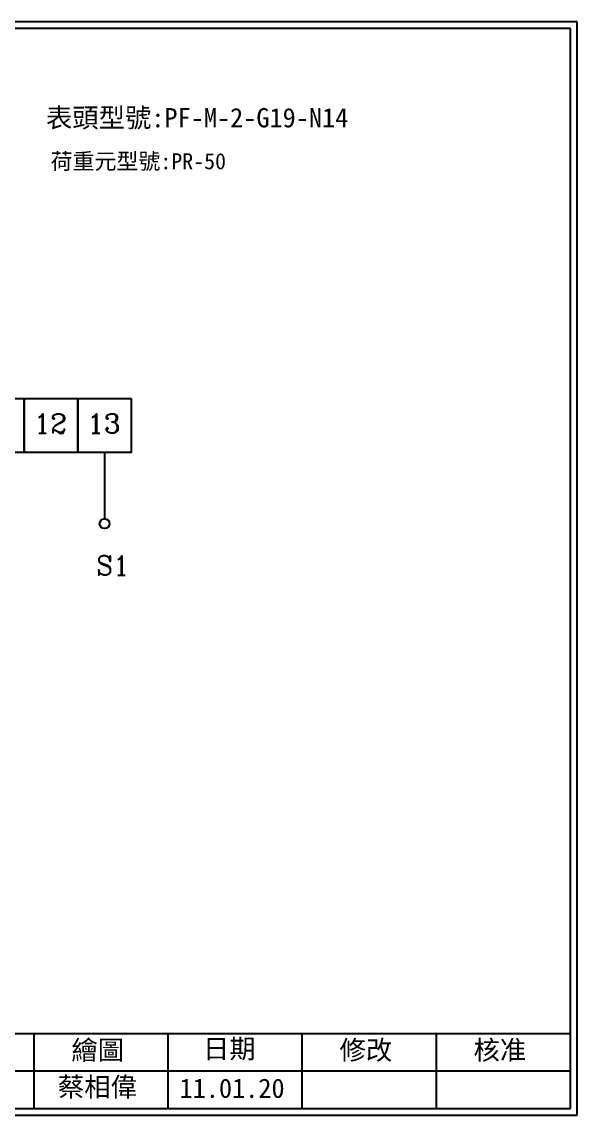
# Model space of a CAD drawing. Extents: x 10 to 297, y 3 to 207.
# Drawn here: x 193.5 to 297, y 3 to 207 of the extents above; entities that cross this region are included whole.
import ezdxf

# ---------------------------------------------------------------- set-up
doc = ezdxf.new("R2010")
doc.units = 0
doc.layers.get('0').update_dxf_attribs({"linetype": 'CONTINUOUS'})
doc.layers.add('圖框層', color=7, linetype='CONTINUOUS')
doc.layers.add('標尺寸層', color=3, linetype='CONTINUOUS')
doc.styles.add('CNS', font='romanc.shx', dxfattribs={"bigfont": 'chineset.shx'})
doc.styles.add('STSL', font='KAIU.TTF')

msp = doc.modelspace()

# ---------------------------------------------------------------- linework, layer by layer
msp.add_line((208.88, 126.66), (208.88, 114.26))
for points in [[(193.88, 136.66), (183.88, 136.66), (183.88, 126.66), (193.88, 126.66)], [(203.88, 136.66), (193.88, 136.66), (193.88, 126.66), (203.88, 126.66)], [(213.88, 136.66), (203.88, 136.66), (203.88, 126.66), (213.88, 126.66)]]:
    msp.add_lwpolyline(points, close=True)
at = {"layer": '圖框層', "color": 7}
for p, q in [((297, 206.97), (10, 206.97)), ((297, 3), (297, 206.97)), ((295.75, 205.72), (11.25, 205.72)), ((295.75, 4.25), (295.75, 205.72)), ((11.25, 18.25), (295.75, 18.25)), ((195.75, 4.25), (195.75, 18.25)), ((220.75, 4.25), (220.75, 18.25)), ((245.75, 4.25), (245.75, 18.25)), ((270.75, 4.25), (270.75, 18.25)), ((145.75, 11.25), (295.75, 11.25)), ((11.25, 4.25), (295.75, 4.25)), ((10, 3), (297, 3))]:
    msp.add_line(p, q, dxfattribs=at)
at = {"layer": '標尺寸層', "color": 7}
msp.add_circle((208.88, 113.34), 0.92, dxfattribs=at)

# ---------------------------------------------------------------- texts
at = {"color": 4, "char_height": 3.6, "width": 2.0807, "attachment_point": 1, "style": 'CNS'}
for s, insert in [('12', (195.67, 133.85)), ('13', (205.67, 133.85))]:
    msp.add_mtext(s, dxfattribs=dict(at, insert=insert))
at = {"insert": (207.33, 107.33), "char_height": 3.6, "width": 2.0807, "attachment_point": 1, "style": 'CNS'}
msp.add_mtext('S1', dxfattribs=at)
at = {"layer": '圖框層', "color": 4, "style": 'STSL'}
for s, height, p in [('表頭型號:PF-M-2-G19-N14', 3.6, (197.95, 187.29)), ('荷重元型號:PR-50', 3, (198.82, 179.47)), ('繪圖', 3.6, (202.69, 13.34)), ('日期', 3.6, (227.22, 13.59)), ('修改', 3.6, (252.69, 13.34)), ('核准', 3.6, (277.69, 13.34)), ('蔡相偉', 3.6, (200.18, 6.47)), ('11.01.20', 3.6, (222.86, 6.22))]:
    msp.add_text(s, height=height, dxfattribs=at).set_placement(p)

doc.saveas('drawing.dxf')
